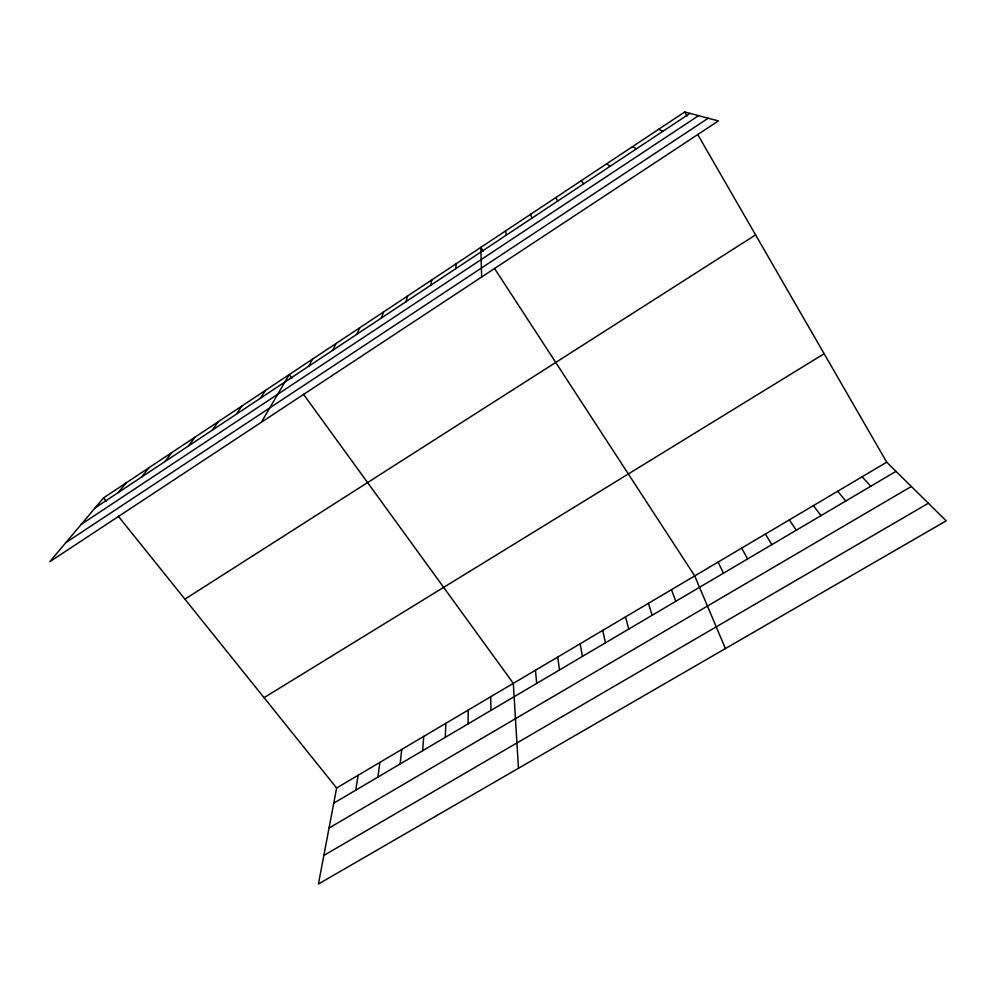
<?xml version="1.0" encoding="UTF-8"?>
<svg xmlns="http://www.w3.org/2000/svg" width="996" height="996" viewBox="0 0 996 996"><rect width="100%" height="100%" fill="white"/><g stroke="black" fill="none" stroke-linecap="round" stroke-linejoin="round"><path stroke-width="1.49" d="M468.058 723.905L468.207 710.073M445.274 737.351L445.884 723.283M422.64 750.698L423.723 736.418M455.757 268.683L456.205 263.716M400.18 763.957L401.724 749.453M377.882 777.117L379.874 762.388M355.734 790.177L358.174 775.237M886.714 462.194L336.623 788.01L318.434 884.012L946.2 520.833L886.714 462.194L697.71 134.547M430.758 285.254L431.803 279.926M405.97 301.701L407.576 296.011M381.368 318.023L383.547 311.972M356.966 334.208L359.693 327.809M332.751 350.268L336.026 343.52M308.723 366.204L312.532 359.12M261.35 422.254L289.214 374.596L291.89 378.281M260.504 398.188L265.384 390.432M236.326 414.224L241.729 406.131M212.335 430.135L218.249 421.719M188.53 445.922L194.967 437.182M164.913 461.584L171.847 452.533M141.482 477.134L148.914 467.771M118.225 492.559L126.143 482.886M103.547 497.888L49.8 561.719L718.427 120.914L684.7 111.988L103.547 497.888L106.323 501.337M95.155 507.86L689.917 113.37M81.299 524.319L698.557 115.661M65.923 542.571L708.218 118.213M184.92 599.169L755.591 234.882M264.04 697.661L824.14 353.729M333.747 803.162L896.014 471.357M329.041 828.037L911.352 486.471M323.837 855.464L928.359 503.254M658.505 129.393L663.037 131.186M632.51 146.649L636.394 148.865M606.726 163.767L609.95 166.407M862.1 476.773L870.803 486.222M581.141 180.762L583.731 183.799M837.661 491.24L845.791 500.988M118.362 516.314L336.623 788.01M813.408 505.607L820.965 515.642M303.481 394.254L513.314 683.356L518.468 768.277M789.33 519.875L796.314 530.183M483.234 251.104L480.807 247.382L481.666 277M494.551 268.484L694.71 575.912L725.399 648.57M765.414 534.03L771.85 544.625M684.7 111.988L687.003 115.972M555.768 197.606L557.723 201.043M741.671 548.099L747.56 558.955M718.104 562.055L723.457 573.186M671.466 589.682L675.761 601.335M530.582 214.327L531.926 218.161M648.396 603.339L652.168 615.254M625.488 616.91L628.75 629.074M602.742 630.393L605.493 642.793M580.145 643.765L582.411 656.414M505.595 230.923L506.329 235.131M557.71 657.049L559.491 669.947M535.437 670.246L536.72 683.38M490.679 696.764L491.003 710.36"/></g></svg>
